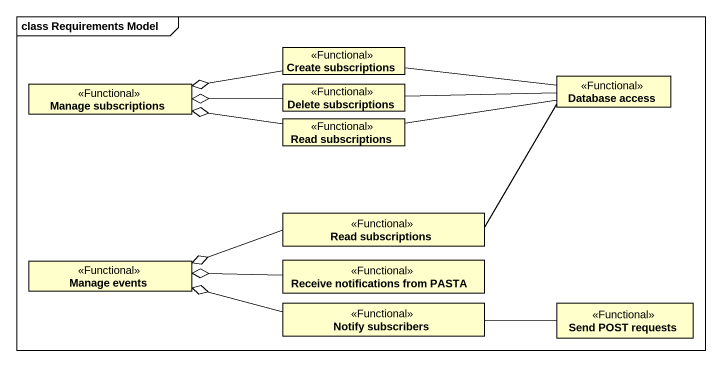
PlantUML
@startuml
mainframe class Requirements Model
hide circle
hide empty members
class "Create subscriptions" as Create_subscriptions <<Functional>>
class "Manage subscriptions" as Manage_subscriptions <<Functional>>
class "Delete subscriptions" as Delete_subscriptions <<Functional>>
class "Database access" as Database_access <<Functional>>
class "Read subscriptions" as Read_subscriptions <<Functional>>
class "Read subscriptions" as Read_subscriptions_2 <<Functional>>
class "Manage events" as Manage_events <<Functional>>
class "Receive notifications from PASTA" as Receive_notifications_from <<Functional>>
class "Notify subscribers" as Notify_subscribers <<Functional>>
class "Send POST requests" as Send_POST_requests <<Functional>>
Create_subscriptions -left-o Manage_subscriptions
Create_subscriptions -right- Database_access
Delete_subscriptions -left-o Manage_subscriptions
Delete_subscriptions -right- Database_access
Read_subscriptions -left-o Manage_subscriptions
Read_subscriptions -right- Database_access
Read_subscriptions_2 -up- Database_access
Read_subscriptions_2 -left-o Manage_events
Receive_notifications_from -left-o Manage_events
Notify_subscribers -left-o Manage_events
Notify_subscribers -right- Send_POST_requests
@enduml
